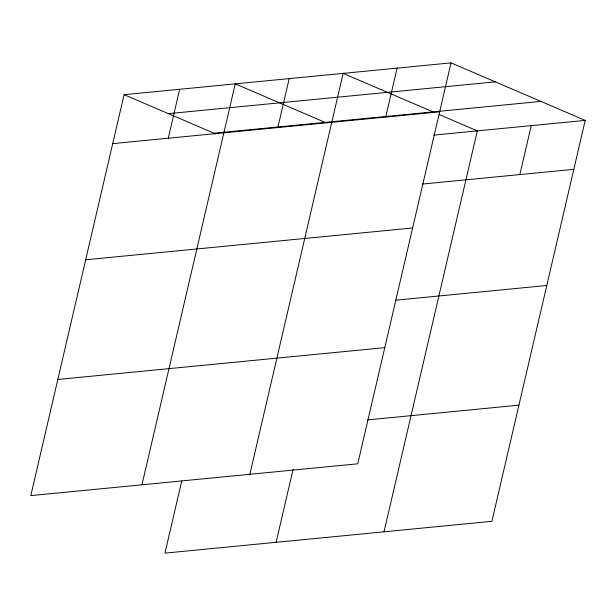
<?xml version="1.0" encoding="UTF-8"?>
<svg xmlns="http://www.w3.org/2000/svg" width="616" height="616" viewBox="0 0 616 616"><rect width="100%" height="100%" fill="white"/><g stroke="black" fill="none" stroke-linecap="round" stroke-linejoin="round"><path stroke-width="0.92" d="M451.043 62.871L124.101 94.679L30.8 495.611L357.742 463.81L451.043 62.871L585.2 120.389L491.899 521.321L164.957 553.13L181.743 480.996M168.291 138.215L179.679 89.274M141.957 484.8L235.258 83.861L325.148 122.399M277.816 127.566L289.204 78.617M249.85 474.305L343.15 73.366L433.04 111.904M276.114 542.311L293.116 469.246M385.708 117.063L397.097 68.122M384.007 531.816L477.308 130.885L439.116 114.507M519.865 174.582L531.254 125.633M168.368 113.66L495.318 81.851M213.983 133.21L540.925 101.409M112.713 143.628L439.655 111.819M433.772 135.12L585.2 120.389M422.383 184.061L573.812 169.331M85.678 259.783L412.62 227.974M395.357 300.223L546.777 285.493M57.827 379.456L384.777 347.647M367.506 419.896L518.926 405.166M124.101 94.679L215.723 133.957"/></g></svg>
